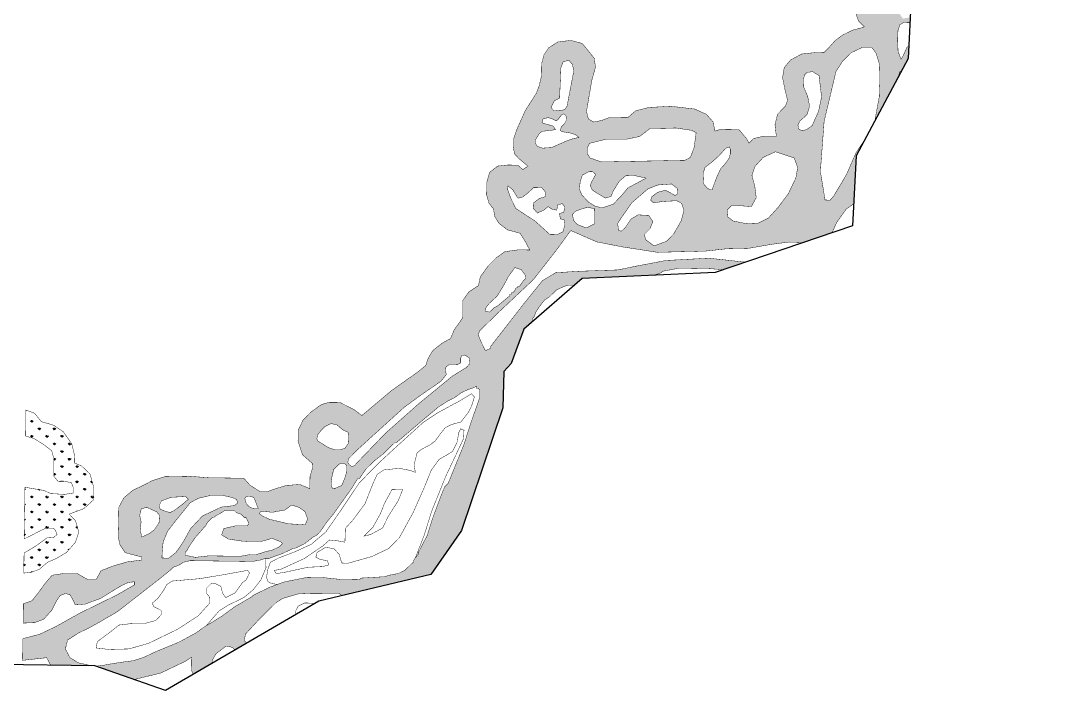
# Model space of a CAD drawing. Header units: metres. Extents: x 261354 to 266452, y 2168453 to 2172813.
# Drawn here: x 264011 to 266452, y 2168760 to 2170349 of the extents above; entities that cross this region are included whole.
import ezdxf

# ---------------------------------------------------------------- set-up
doc = ezdxf.new("R2010")
doc.units = ezdxf.units.M
doc.layers.add('MANGROOVES BUFFER ZONE', color=120, linetype='Continuous')
doc.layers.add('village', color=3, linetype='Continuous')

msp = doc.modelspace()

# ---------------------------------------------------------------- hatches: boundary and pattern name
at = {"layer": 'MANGROOVES BUFFER ZONE'}
h = msp.add_hatch(dxfattribs=at)
h.set_pattern_fill('GRASS', color=256)
h.paths.add_polyline_path([(265918.9, 2170110.3), (265947, 2170228.4), (265962.3, 2170252.7), (265983.8, 2170273.5), (266008.9, 2170285.3), (266032.5, 2170285.3), (266042.2, 2170272.1), (266050.6, 2170244.3), (266051.3, 2170209.6), (266049.9, 2170169.3), (266039.1, 2170110.7), (266095.6, 2170216.5), (266097.8, 2170227.4), (266103.2, 2170230.8), (266118.7, 2170259.8), (266120, 2170289.2), (266115.3, 2170285.6), (266106.7, 2170266.2), (266101.5, 2170257.6), (266094.5, 2170275.9), (266093.4, 2170304.4), (266094.3, 2170325.7), (266098.7, 2170339.6), (266107.8, 2170344.8), (266122.6, 2170344.3), (266123.2, 2170357.2), (266105.9, 2170354.1), (266097.1, 2170366.8), (266101.5, 2170397.5), (266118.7, 2170446.8), (266167.4, 2170531.9), (266220.9, 2170605.7), (266246.9, 2170642.2), (266260, 2170684.6), (266265.5, 2170725.1), (266273, 2170742.8), (266288.3, 2170763.5), (266315.3, 2170786.2), (266400.5, 2170966.2), (266421.4, 2171109.1), (266451.5, 2171209.8), (266425.5, 2171219.4), (266350.9, 2171200.9), (266348.4, 2171177.8), (266355.3, 2171154.8), (266364.5, 2171136.1), (266312.3, 2171142.6), (266267, 2171149.1), (266239.2, 2171149.5), (266216, 2171145.9), (266200.9, 2171139.6), (266189.5, 2171124.2), (266182, 2171098.8), (266181.4, 2171060), (266187.8, 2171025.7), (266196.7, 2171001), (266202, 2170987.5), (266197.9, 2170971.6), (266177.4, 2170952.3), (266160.4, 2170933.7), (266156.1, 2170907.6), (266159.6, 2170879.9), (266167.4, 2170854.5), (266148, 2170854.8), (266116.2, 2170855.9), (266087.7, 2170853.3), (266063.8, 2170845.8), (266041, 2170826.2), (266028.7, 2170788.6), (266022.9, 2170761.1), (266037.7, 2170756.1), (266025.5, 2170747.2), (266007, 2170757.2), (265985.8, 2170760.1), (265967.3, 2170757.1), (265946.1, 2170748.6), (265933.2, 2170733.4), (265922.3, 2170702.2), (265915.4, 2170675.2), (265914.9, 2170642.4), (265924.3, 2170608.3), (265942.7, 2170589.8), (265966.1, 2170580), (265959.3, 2170567.3), (265959, 2170542.5), (265963.6, 2170519.3), (265977.7, 2170496.5), (265999.8, 2170488.2), (266018.4, 2170488), (266018.2, 2170470.7), (266001.2, 2170421.9), (265990.9, 2170385.8), (265993, 2170369.4), (266000.8, 2170348.1), (266014.5, 2170334.7), (266009.4, 2170332.7), (265985.7, 2170326.4), (265963.4, 2170315.5), (265945.1, 2170302.1), (265932.3, 2170287.6), (265918, 2170273.3), (265898.6, 2170273.6), (265865.7, 2170270.1), (265839.6, 2170256.2), (265824.1, 2170237.6), (265820.2, 2170214), (265825.7, 2170186.7), (265832.1, 2170160.1), (265827.1, 2170146.6), (265808.3, 2170127.4), (265802.2, 2170102.5), (265805.4, 2170074.9), (265776.2, 2170075.3), (265751.1, 2170069.5), (265740.6, 2170058.6), (265733.9, 2170070.3), (265716.4, 2170091), (265692.7, 2170091.3), (265674.2, 2170091.6), (265659.7, 2170087.3), (265655.1, 2170109.1), (265639.2, 2170127.1), (265611.4, 2170139.5), (265554.7, 2170146.1), (265502.5, 2170143.2), (265471.2, 2170135.2), (265452.4, 2170118.9), (265431.3, 2170119.2), (265409.6, 2170119.5), (265390.6, 2170112.3), (265371.1, 2170108.6), (265359.2, 2170115.9), (265354.6, 2170133.5), (265360.2, 2170166.3), (265367.2, 2170207.4), (265376, 2170238.7), (265373.1, 2170259.8), (265356.5, 2170280.8), (265344.4, 2170295.2), (265317.5, 2170302.4), (265286.3, 2170298.6), (265264.7, 2170284.6), (265253.8, 2170268.2), (265248.4, 2170248.2), (265248, 2170219), (265242.4, 2170195.1), (265235.4, 2170176.7), (265209.4, 2170136), (265189.4, 2170091.5), (265181.3, 2170067.7), (265181, 2170046.9), (265184.4, 2170032.3), (265193.7, 2170022.3), (265215.8, 2170003.8), (265203.4, 2169995.8), (265191.5, 2170006.4), (265167.8, 2170006.7), (265143.8, 2170004.1), (265124.8, 2169989.4), (265118, 2169966.5), (265117.6, 2169935.4), (265123.1, 2169916.2), (265134, 2169902.1), (265136.4, 2169885.5), (265146.5, 2169868.5), (265167, 2169852.8), (265197.1, 2169844.6), (265209.8, 2169824), (265219.9, 2169805), (265211.4, 2169805.1), (265191.4, 2169805.2), (265160.8, 2169801), (265140.2, 2169786.4), (265121.8, 2169768.1), (265102.6, 2169741.5), (265098.1, 2169720.6), (265075.1, 2169705.4), (265061.3, 2169685.5), (265061, 2169664.1), (265060.7, 2169644.6), (265054.7, 2169635.3), (265040.5, 2169615.7), (265032, 2169594.9), (265011.8, 2169583.8), (264989.2, 2169566), (264977.9, 2169546.3), (264973.1, 2169531.2), (264953.8, 2169515.2), (264891.9, 2169471.6), (264821.2, 2169412.1), (264802.6, 2169426.3), (264769.1, 2169443.3), (264743.8, 2169443.6), (264724.9, 2169438.1), (264700, 2169420.2), (264681.5, 2169401), (264670.1, 2169377.5), (264669.7, 2169350.8), (264680.3, 2169319.2), (264704.4, 2169297.8), (264704.2, 2169288.1), (264698.1, 2169267.5), (264697.7, 2169238.6), (264673.8, 2169248.6), (264641.7, 2169246.2), (264617.9, 2169239), (264597.4, 2169231.8), (264578.6, 2169232.1), (264555.7, 2169247), (264541, 2169263.4), (264517.7, 2169263.7), (264489.8, 2169264.1), (264457.7, 2169264.5), (264412.3, 2169268.1), (264353.1, 2169267), (264323.5, 2169257.6), (264300, 2169245.5), (264277.7, 2169234.9), (264256.2, 2169217.1), (264244, 2169194), (264243.5, 2169158.4), (264242.4, 2169125.2), (264247, 2169105.1), (264259.1, 2169086.8), (264298.3, 2169076.5), (264298.2, 2169069.2), (264265, 2169065), (264228.7, 2169054.6), (264201.6, 2169043.6), (264190.5, 2169022.9), (264169.7, 2169023.2), (264146.1, 2169037), (264113.5, 2169037.4), (264085.5, 2169033.1), (264068.7, 2169013.2), (264052.3, 2168990.7), (264038.1, 2168972.8), (264017.5, 2168965.3), (264016.9, 2168919.6), (264044.2, 2168920.7), (264065.5, 2168928.6), (264084.6, 2168949.6), (264096.9, 2168973.7), (264104.8, 2168984.9), (264117.5, 2168990), (264128.7, 2168986.4), (264136.6, 2168971.9), (264140.6, 2168962.9), (264164.1, 2168964.7), (264199.8, 2168977.7), (264237.7, 2169000.8), (264252.9, 2169009.8), (264266.6, 2169015.9), (264281, 2169017.8), (264281, 2169010.2), (264241, 2168987.1), (264150.7, 2168942.7), (264094.4, 2168911.3), (264055.7, 2168892.9), (264016.4, 2168882.8), (264015.7, 2168831.2), (264072.8, 2168837.5), (264082.2, 2168819.8), (264179.1, 2168818.4), (264148, 2168825.4), (264128.5, 2168837.2), (264117.2, 2168858.4), (264122.6, 2168879.5), (264148.2, 2168895.9), (264172.3, 2168907.6), (264200.4, 2168923.1), (264240.6, 2168946.5), (264280.9, 2168977.9), (264321.1, 2169009.2), (264341.3, 2169024.9), (264365.5, 2169044.5), (264373.6, 2169052.4), (264385.6, 2169056.2), (264397.6, 2169064), (264413.6, 2169067.8), (264425.6, 2169067.6), (264437.5, 2169067.5), (264485.4, 2169066.8), (264521.3, 2169066.4), (264541.2, 2169066.1), (264561.1, 2169065.8), (264581.1, 2169069.5), (264593.1, 2169073.4), (264597.1, 2169073.3), (264601.1, 2169073.3), (264633.1, 2169084.8), (264657.2, 2169096.4), (264661.2, 2169096.4), (264685.3, 2169108), (264705.4, 2169123.7), (264713.4, 2169127.6), (264721.5, 2169135.4), (264737.8, 2169159.1), (264754, 2169178.9), (264790.6, 2169230.2), (264798.7, 2169242.1), (264810.9, 2169261.8), (264814.9, 2169261.8), (264831.2, 2169285.5), (264835.2, 2169289.4), (264847.3, 2169301.2), (264851.4, 2169305.1), (264871.5, 2169320.8), (264899.8, 2169348.4), (264903.8, 2169348.3), (264968.3, 2169403.3), (264996.6, 2169426.8), (265000.6, 2169430.7), (265024.7, 2169446.4), (265040.8, 2169454.1), (265056.9, 2169465.9), (265072.9, 2169473.6), (265084.9, 2169477.5), (265093, 2169481.3), (265092.9, 2169477.4), (265096.9, 2169477.3), (265100.8, 2169473.3), (265100.7, 2169465.3), (265100.6, 2169453.3), (265088.1, 2169417.6), (265079.8, 2169393.8), (265063.2, 2169342.2), (265026.1, 2169251), (265018, 2169243.1), (265009.8, 2169223.3), (264989.1, 2169167.7), (264976.6, 2169128), (264964.3, 2169104.3), (264956.1, 2169088.4), (264956.1, 2169084.4), (264948.4, 2169074.5), (264943.9, 2169068.6), (264943.8, 2169064.7), (264931.7, 2169052.9), (264923.6, 2169045), (264907.6, 2169037.2), (264887.6, 2169033.5), (264875.6, 2169029.7), (264819.7, 2169026.4), (264815.7, 2169022.5), (264807.7, 2169022.6), (264775.8, 2169023.1), (264771.8, 2169023.1), (264728.1, 2169027.7), (264720.1, 2169027.8), (264692.2, 2169028.2), (264672.2, 2169024.4), (264636.2, 2169017), (264620.7, 2169011.4), (264604.2, 2169005.4), (264588.1, 2168997.7), (264564, 2168986), (264560, 2168982.1), (264519.8, 2168958.7), (264487.6, 2168935.2), (264451.7, 2168913.1), (264443.4, 2168907.9), (264427.3, 2168896.2), (264391.1, 2168876.7), (264383.1, 2168872.8), (264355, 2168861.2), (264327, 2168849.7), (264302.9, 2168838), (264278.9, 2168830.4), (264250.9, 2168826.7), (264226.9, 2168823.1), (264207, 2168819.4), (264190.1, 2168817.3), (264280.8, 2168785.7), (264343.8, 2168801.1), (264401.2, 2168828.5), (264417.3, 2168838.5), (264416.9, 2168806.9), (264420.9, 2168798.1), (264465.2, 2168824), (264466.1, 2168830.6), (264474.3, 2168846.3), (264498.7, 2168865), (264508.4, 2168863.5), (264515.9, 2168860.2), (264519.7, 2168855.7), (264548.7, 2168872.6), (264542.2, 2168877.5), (264544.8, 2168893.6), (264580.1, 2168931.4), (264617.9, 2168968.5), (264633.7, 2168978.2), (264669.3, 2168988.7), (264699.6, 2168990.2), (264766.9, 2168990), (264773.7, 2168984.9), (264984.7, 2169034.8), (265057.6, 2169139.6), (265156.3, 2169430.1), (265158, 2169516.5), (265176, 2169535.8), (265205.6, 2169617), (265226.6, 2169635.3), (265226.7, 2169643), (265230.8, 2169647), (265234.9, 2169658.9), (265243, 2169670.7), (265255.2, 2169686.5), (265267.3, 2169694.3), (265271.3, 2169698.3), (265283.4, 2169710.1), (265291.5, 2169713.9), (265299.5, 2169717.8), (265311.5, 2169721.6), (265325.5, 2169721.4), (265344.2, 2169737.7), (265513.9, 2169745.1), (265531.2, 2169750.6), (265535.2, 2169754.5), (265575.2, 2169762), (265642.9, 2169761), (265680.2, 2169758.2), (265732.7, 2169776), (265645.1, 2169785.6), (265542.6, 2169780), (265471.9, 2169766.5), (265428.9, 2169757.7), (265337.5, 2169754.5), (265281.7, 2169751.1), (265250.1, 2169732.3), (265205, 2169676.4), (265127.6, 2169576.9), (265126, 2169571.2), (265114.6, 2169566.2), (265103.3, 2169589.3), (265097.8, 2169603.2), (265101.1, 2169613.3), (265142.8, 2169654.1), (265228.8, 2169735), (265282.8, 2169804.1), (265317.3, 2169851.2), (265378.8, 2169824.3), (265439, 2169812.5), (265523, 2169799.5), (265637.5, 2169802.4), (265687.2, 2169807.9), (265740.3, 2169809.1), (265793.3, 2169818.4), (265836.3, 2169823.9), (265861.5, 2169823), (265862.4, 2169820.1), (265937.6, 2169845.6), (265948.7, 2169870.3), (265970.9, 2169901.6), (265989.2, 2169914.8), (265995.3, 2170028.7), (266018.9, 2170072.7), (265994.2, 2170034.9), (265972, 2169984.2), (265956, 2169957.1), (265941.4, 2169932.8), (265933.1, 2169923.1), (265921.1, 2169923.8), (265910, 2169991.5)])
h.paths.add_polyline_path([(265856, 2170000.9), (265851.9, 2169976.5), (265834.3, 2169939.3), (265810.6, 2169907.4), (265786.8, 2169881), (265762.4, 2169868.8), (265734.6, 2169867.5), (265703.5, 2169873.6), (265690.6, 2169883), (265688.6, 2169900), (265698.1, 2169909.5), (265718.4, 2169910.1), (265746.2, 2169908.1), (265757.7, 2169929.1), (265754.3, 2169956.2), (265747.5, 2169981.9), (265754.3, 2170002.9), (265774, 2170024.6), (265803.1, 2170038.1), (265847.8, 2170023.2)], flags=16)
h.paths.add_polyline_path([(265865.1, 2170088.7), (265859.1, 2170091.7), (265856.6, 2170101.5), (265861.3, 2170111.3), (265866.7, 2170115.6), (265878.4, 2170126.5), (265884.4, 2170146.1), (265879.8, 2170169.8), (265870.5, 2170191.3), (265869.7, 2170209.6), (265872.4, 2170220.7), (265879, 2170226.7), (265892.1, 2170228.1), (265906.8, 2170218.8), (265912.8, 2170168.2), (265905.7, 2170134.2), (265890.4, 2170100.1), (265876.5, 2170090.1)], flags=16)
h.paths.add_polyline_path([(265696.2, 2170033.6), (265692.8, 2170022.1), (265683.4, 2170009), (265673.3, 2169997.9), (265663.9, 2169978), (265652.9, 2169947.9), (265649.1, 2169947.9), (265641.9, 2169951.3), (265632.5, 2169962.3), (265631.7, 2169985.6), (265635.5, 2170000.5), (265652, 2170013.2), (265668.6, 2170028), (265685.1, 2170046.3), (265694, 2170049.7), (265696.2, 2170044.2)], flags=16)
h.paths.add_polyline_path([(265610.2, 2170047.9), (265601.2, 2170024.7), (265588.4, 2170017.9), (265390.6, 2170013.9), (265362.9, 2170023.4), (265356.9, 2170033.3), (265356.9, 2170048.3), (265362, 2170058.2), (265401.4, 2170068), (265450.3, 2170068), (265480.8, 2170074.4), (265505.6, 2170093.3), (265539.5, 2170093.7), (265566.9, 2170094.6), (265603.8, 2170089), (265615, 2170083.4)], flags=16)
h.paths.add_polyline_path([(265586.2, 2169899.4), (265579.4, 2169874), (265561.6, 2169843), (265544.7, 2169825.6), (265514.9, 2169814.6), (265495, 2169829.5), (265492.1, 2169842.2), (265505.6, 2169855.7), (265512.4, 2169872.7), (265502.2, 2169887.1), (265476.8, 2169888.4), (265459.8, 2169877.8), (265447.1, 2169858.7), (265437.3, 2169849.4), (265430.5, 2169851.9), (265428.8, 2169868), (265434.8, 2169877.8), (265462.4, 2169917.2), (265500.5, 2169949.9), (265523.9, 2169959.2), (265556.5, 2169961.7), (265570.1, 2169951.1), (265571, 2169938.4), (265565, 2169934.2), (265557.4, 2169938.8), (265541.7, 2169946.9), (265523.4, 2169941.8), (265509.9, 2169931.6), (265506.9, 2169923.2), (265513.7, 2169916.8), (265536.6, 2169920.2), (265568.4, 2169921.9), (265580.3, 2169915.9)], flags=16)
h.paths.add_polyline_path([(265496, 2169975.6), (265476.2, 2169964.8), (265452.9, 2169952.3), (265438.2, 2169934.6), (265418.4, 2169913.9), (265391.7, 2169904.9), (265375.1, 2169908.9), (265359.2, 2169918.9), (265344, 2169935.1), (265337.8, 2169949.4), (265339.7, 2169967.5), (265344.8, 2169982.6), (265359.7, 2169990.7), (265369.1, 2169991), (265376.4, 2169984.2), (265367.3, 2169967.5), (265363.5, 2169958), (265368.1, 2169947.8), (265385.6, 2169936.2), (265399.9, 2169928.1), (265413.2, 2169932.4), (265418, 2169945), (265432.6, 2169968.2), (265447.7, 2169981.2), (265467.1, 2169982)], flags=16)
h.paths.add_polyline_path([(266053.9, 2170374.4), (266044.8, 2170379.9), (266041.3, 2170389), (266043, 2170400.3), (266057.3, 2170448.4), (266063.6, 2170463.8), (266067, 2170485.4), (266082.9, 2170513), (266102, 2170541.5), (266122.2, 2170567.5), (266133.3, 2170592.8), (266147, 2170607.9), (266154.9, 2170630.6), (266161.8, 2170656.5), (266172.3, 2170681.5), (266188.8, 2170716.7), (266201.9, 2170776.1), (266212.4, 2170801.4), (266224.7, 2170810.8), (266235.2, 2170814.5), (266234.6, 2170833.2), (266224.4, 2170866.2), (266215, 2170882.1), (266208.7, 2170900), (266210.7, 2170914.2), (266217, 2170925.6), (266236.7, 2170940.5), (266251.5, 2170964.7), (266258.6, 2171000.5), (266263.7, 2171010.2), (266276.2, 2171011.6), (266290.4, 2171007.6), (266308.4, 2170997.7), (266296.1, 2170980.6), (266250, 2170928.1), (266236.6, 2170895.4), (266242.3, 2170890.3), (266252.8, 2170895.4), (266261.7, 2170907.4), (266280.2, 2170944), (266300.1, 2170965.7), (266309.5, 2170968.2), (266311.8, 2170959.7), (266309.5, 2170945.5), (266291.3, 2170916.2), (266268.2, 2170886), (266260, 2170866.8), (266258.8, 2170835.8), (266257.4, 2170802.6), (266255.1, 2170784.1), (266239.7, 2170753.7), (266219.8, 2170706.9), (266201, 2170643.1), (266179.7, 2170601.8), (266158.6, 2170575.1), (266129, 2170529.2), (266088, 2170472), (266074.1, 2170416.8), (266062.4, 2170377.3)], flags=16)
h.paths.add_polyline_path([(265373.2, 2169903.4), (265373.6, 2169889.7), (265373.6, 2169867.1), (265354.4, 2169857.3), (265332.6, 2169865.4), (265323.7, 2169875.7), (265321.5, 2169889.7), (265327.9, 2169896.6), (265346.7, 2169903.8), (265357.4, 2169905.9)], flags=16)
h.paths.add_polyline_path([(266042.8, 2170513.6), (266041.9, 2170521.1), (266047.1, 2170542.1), (266052.8, 2170560.8), (266066.4, 2170573.4), (266084.2, 2170585.2), (266102.6, 2170584.1), (266101.6, 2170567.9), (266085.9, 2170555.3), (266065.5, 2170539.8)], flags=16)
h.paths.add_polyline_path([(266012.5, 2170535.8), (266005.6, 2170539.2), (266005.6, 2170548.7), (266011.7, 2170559.4), (266022.6, 2170574), (266028.7, 2170588.4), (266030.7, 2170603), (266029.2, 2170622.9), (266029.5, 2170640.4), (266034.7, 2170650.2), (266039.9, 2170653.9), (266045, 2170653.9), (266048.5, 2170651.9), (266049.1, 2170647.3), (266048.5, 2170637.2), (266050.2, 2170626.6), (266055.1, 2170615.1), (266057.4, 2170594.4), (266054.8, 2170578.9), (266047.3, 2170563.4), (266035.8, 2170545), (266026.1, 2170536.1)], flags=16)
h.paths.add_polyline_path([(265336.9, 2170072), (265322.9, 2170069.3), (265307, 2170063.6), (265289.8, 2170056.1), (265271.3, 2170048), (265250.1, 2170046.7), (265238.5, 2170050.7), (265233.7, 2170057.2), (265233.7, 2170066.6), (265242.5, 2170081.4), (265249.8, 2170086.7), (265269.9, 2170088.9), (265281.2, 2170090.8), (265275.9, 2170098.8), (265258.7, 2170103.9), (265249, 2170107.1), (265251.7, 2170116.8), (265264.6, 2170119), (265274, 2170115.7), (265282, 2170111.7), (265286.6, 2170113.9), (265295.2, 2170125.4), (265300.3, 2170128.1), (265305.4, 2170124.6), (265307.8, 2170115.5), (265302.7, 2170105.3), (265294.9, 2170097.5), (265292.5, 2170088.3), (265296.8, 2170085.7), (265315.1, 2170083), (265328.3, 2170078.7)], flags=16)
h.paths.add_polyline_path([(265308.4, 2170146.2), (265302.4, 2170137.6), (265277.9, 2170135), (265270.2, 2170143.2), (265278.6, 2170159.3), (265290.8, 2170165.5), (265293.8, 2170237.2), (265299.4, 2170252.2), (265313.2, 2170254.7), (265320.5, 2170246.2), (265324.7, 2170231.1)], flags=16)
h.paths.add_polyline_path([(265303.5, 2169907.2), (265300.5, 2169894.4), (265290.7, 2169891.8), (265292.4, 2169879), (265301.8, 2169876.5), (265303.5, 2169865.3), (265298.5, 2169848), (265285.5, 2169841.9), (265267.2, 2169842.3), (265231.8, 2169874.3), (265187, 2169903.3), (265174.6, 2169928.5), (265167.4, 2169949), (265168.2, 2169957.1), (265179.3, 2169948.1), (265189.6, 2169931.1), (265193.4, 2169928.1), (265202.8, 2169930.6), (265215.6, 2169940.4), (265228.8, 2169952.8), (265248.5, 2169953.2), (265256.6, 2169943), (265256.6, 2169931.5), (265242.5, 2169927.2), (265228.8, 2169916.6), (265228, 2169904.2), (265237.8, 2169892.7), (265253.2, 2169899.5), (265263.4, 2169908), (265273.2, 2169901.6), (265283.9, 2169899.5), (265286.9, 2169912.7), (265297.1, 2169914.9)], flags=16)
h.paths.add_polyline_path([(266068.1, 2170593.9), (266066.1, 2170599.7), (266066.4, 2170610.6), (266064.6, 2170624.7), (266061.5, 2170639.3), (266056, 2170658.6), (266054, 2170666.6), (266059.7, 2170669.2), (266069.2, 2170666.6), (266081, 2170659.4), (266093.7, 2170651.4), (266109.5, 2170646.2), (266129.6, 2170646.2), (266136.8, 2170644.2), (266140, 2170635.6), (266136.5, 2170622.9), (266129, 2170612.6), (266115.5, 2170604.3), (266100.9, 2170597.1), (266083, 2170592.8)], flags=16)
h.paths.add_polyline_path([(265965.1, 2170627.5), (265967.4, 2170639), (265971.7, 2170645.6), (265983.2, 2170649.6), (265993.9, 2170652.8), (266006.2, 2170653.3), (266017.7, 2170650.5), (266018.6, 2170643.8), (266013.7, 2170633.5), (265998.7, 2170626.9), (265984.1, 2170624.3)], flags=16)
h.paths.add_polyline_path([(265979.7, 2170659.1), (265972.4, 2170661.8), (265971, 2170668.2), (265975.1, 2170681), (265976.9, 2170699.7), (265978.3, 2170710.2), (265990.6, 2170715.2), (266001.6, 2170702.5), (266004.8, 2170683.3), (266000.7, 2170669.1), (265989.7, 2170659.6)], flags=16)
h.paths.add_polyline_path([(266098, 2170660.6), (266079.3, 2170672.5), (266073.8, 2170683), (266066.9, 2170702.6), (266072.4, 2170722.2), (266082, 2170727.2), (266105.7, 2170737.2), (266121.3, 2170749.6), (266140.5, 2170777.5), (266151.4, 2170795.7), (266168.8, 2170802.1), (266180.6, 2170798.5), (266188.4, 2170776.6), (266184.3, 2170752.8), (266169.2, 2170738.2), (266140, 2170733.2), (266124, 2170726.8), (266112.6, 2170714.9), (266109.4, 2170694.4), (266115.8, 2170683.9), (266146.8, 2170674.3), (266157.8, 2170664.7), (266150, 2170652.9)], flags=16)
h.paths.add_polyline_path([(265210, 2169744.4), (265210.9, 2169737.8), (265208, 2169735), (265204, 2169731.1), (265195.8, 2169719.2), (265191.9, 2169719.3), (265191.8, 2169715.3), (265187.8, 2169715.3), (265183.7, 2169707.4), (265179.7, 2169703.5), (265175.7, 2169703.5), (265175.6, 2169699.5), (265171.7, 2169699.6), (265171.6, 2169695.6), (265143.4, 2169672.1), (265135.4, 2169668.2), (265131.3, 2169664.2), (265124.5, 2169657.6), (265115.2, 2169659.6), (265114, 2169665.5), (265123.4, 2169677.9), (265142.6, 2169695.8), (265156.6, 2169718.4), (265169.4, 2169742.3), (265184.5, 2169763.2), (265199.3, 2169758.5)], flags=16)
h.paths.add_polyline_path([(266070.6, 2170748.3), (266068.7, 2170761.5), (266071.4, 2170788), (266089.7, 2170802.1), (266117.1, 2170810.8), (266128.6, 2170808), (266132.7, 2170792.5), (266131.3, 2170772.4), (266112.1, 2170752.4), (266091.1, 2170745.5)], flags=16)
h.paths.add_polyline_path([(265076.5, 2169548.7), (265077.9, 2169535.5), (265069.1, 2169525.9), (265037.4, 2169506.6), (264957.9, 2169441.6), (264878.3, 2169371.1), (264812.6, 2169303), (264803.7, 2169293.3), (264797.4, 2169291), (264791.2, 2169295.6), (264788, 2169300.9), (264789.4, 2169309.4), (264797.4, 2169317.3), (264810.6, 2169330.9), (264921.7, 2169431.6), (264959.9, 2169459.6), (265008.5, 2169493.1), (265021.9, 2169509.3), (265019.6, 2169519.2), (265020.6, 2169526.8), (265028.4, 2169533), (265048.9, 2169533.7), (265056, 2169537.2), (265055.8, 2169547.3), (265057.8, 2169554.2), (265065.9, 2169555.8)], flags=16)
h.paths.add_polyline_path([(266249.1, 2171038.6), (266236.1, 2171043.7), (266231.4, 2171062.3), (266231.9, 2171085), (266235.6, 2171096.2), (266247.2, 2171102.7), (266275.6, 2171099.4), (266303.9, 2171095.7), (266327.7, 2171092.5), (266344.4, 2171079.4), (266347.7, 2171062.3), (266345.8, 2171042.3), (266334.2, 2171031.6), (266307.7, 2171035.8), (266297.9, 2171039), (266287.7, 2171041.3), (266270.5, 2171040.4)], flags=16)
h.paths.add_polyline_path([(266349.2, 2171008.8), (266345.7, 2171012.6), (266345.4, 2171017.2), (266347.7, 2171028.3), (266350.7, 2171040.8), (266352.7, 2171058.8), (266357.9, 2171082.1), (266366.1, 2171089.1), (266373.9, 2171089.9), (266380.9, 2171080.9), (266386, 2171056.7), (266379.6, 2171027.1), (266369, 2171016.9), (266356.5, 2171010)], flags=16)
h.paths.add_polyline_path([(264788.7, 2169372.4), (264789.8, 2169360.5), (264788.7, 2169345.1), (264781.3, 2169335.1), (264769.4, 2169330.5), (264757.3, 2169330.7), (264742.9, 2169335.5), (264716.5, 2169351.8), (264714.4, 2169356.8), (264716.1, 2169366), (264725, 2169377.6), (264733, 2169385.4), (264747.9, 2169393.2), (264762.3, 2169389.8), (264776.1, 2169378.1)], flags=16)
h.paths.add_polyline_path([(264785.6, 2169292), (264785.4, 2169281), (264782.4, 2169267.7), (264773.4, 2169246.2), (264757.8, 2169239.4), (264750.9, 2169239.7), (264748.2, 2169250), (264750.5, 2169268.4), (264754.4, 2169284), (264766.8, 2169296.8), (264775, 2169299.1), (264782.4, 2169296.8)], flags=16)
h.paths.add_polyline_path([(264686.2, 2169184), (264692.4, 2169167), (264686.9, 2169152.8), (264646.5, 2169155.3), (264602.1, 2169165.9), (264585, 2169173.9), (264578.1, 2169179.3), (264580.3, 2169183.7), (264586.1, 2169184.8), (264609, 2169182.6), (264638.5, 2169188), (264654.5, 2169199.7), (264672.3, 2169194.2)], flags=16)
h.paths.add_polyline_path([(264564.9, 2169217.1), (264567.9, 2169210.7), (264571.7, 2169200.3), (264575.3, 2169191.6), (264566.6, 2169191.6), (264557.7, 2169193.1), (264552.6, 2169196.7), (264546.9, 2169203.1), (264543.3, 2169214.9), (264544.5, 2169217.5), (264546, 2169219.2), (264552.5, 2169221.1), (264559.3, 2169220.1)], flags=16)
h.paths.add_polyline_path([(264632.6, 2169107.8), (264625.4, 2169100.8), (264617.4, 2169097), (264609.3, 2169093.1), (264593.3, 2169089.3), (264569.3, 2169081.7), (264553.4, 2169081.9), (264533.4, 2169078.2), (264501.5, 2169078.6), (264485.5, 2169078.8), (264457.6, 2169079.2), (264425.7, 2169075.6), (264405.8, 2169079.9), (264401.8, 2169079.9), (264401.9, 2169083.9), (264401.9, 2169087.9), (264406, 2169091.8), (264410.1, 2169099.7), (264418.2, 2169111.6), (264426.3, 2169123.5), (264450.6, 2169151), (264454.7, 2169159), (264466.8, 2169170.8), (264470.8, 2169170.7), (264474.9, 2169174.6), (264482.9, 2169178.5), (264495, 2169186.3), (264506.9, 2169186.2), (264510.9, 2169186.1), (264518.9, 2169186), (264522.8, 2169182), (264534.7, 2169177.8), (264542.6, 2169169.7), (264546.6, 2169169.7), (264550.4, 2169161.7), (264553, 2169156.3), (264549.2, 2169150.4), (264521.3, 2169150.4), (264493.4, 2169144), (264488.2, 2169128.9), (264504.5, 2169119), (264535.8, 2169114.3), (264553.8, 2169113.2), (264582.3, 2169113.2), (264607.9, 2169120.7), (264628.8, 2169112.6)], flags=16)
h.paths.add_polyline_path([(264523.8, 2169212.7), (264526.4, 2169204.7), (264518.7, 2169198.5), (264487.5, 2169194.9), (264442.9, 2169173.9), (264414.6, 2169143.8), (264395.8, 2169110.1), (264379.8, 2169087.2), (264362.4, 2169073.5), (264346.5, 2169074.2), (264347.2, 2169088.3), (264349.4, 2169111.9), (264359.9, 2169137.6), (264378.7, 2169161.9), (264413.9, 2169205.4), (264433.5, 2169215.9), (264460.3, 2169222.1), (264493.3, 2169222.1), (264514, 2169217.4)], flags=16)
h.paths.add_polyline_path([(264409.2, 2169213.4), (264394, 2169200.4), (264375.1, 2169186.3), (264366.6, 2169182.3), (264357.7, 2169183.7), (264342.5, 2169189.9), (264339.6, 2169197.5), (264345.7, 2169209.8), (264368.2, 2169218.1), (264402.7, 2169220)], flags=16)
h.paths.add_polyline_path([(264340.9, 2169174.9), (264339.5, 2169157.5), (264329, 2169141.6), (264317, 2169132.2), (264298.9, 2169123.8), (264294.9, 2169140.1), (264297.1, 2169159.7), (264293.8, 2169175.3), (264297.4, 2169190.5), (264310.1, 2169194.5), (264334.4, 2169183.3)], flags=16)
h = msp.add_hatch(dxfattribs=at)
h.set_pattern_fill('GRASS', color=256)
h.paths.add_polyline_path([(264184.6, 2169212.5), (264185, 2169240.4), (264175.6, 2169273.7), (264155.7, 2169292.5), (264139.2, 2169299.5), (264139.5, 2169316), (264132.6, 2169344.5), (264112.8, 2169373.2), (264089.8, 2169389.1), (264060.3, 2169397.6), (264044.1, 2169417.6), (264023.7, 2169425.3), (264022.9, 2169363.3), (264043.2, 2169357.5), (264067.4, 2169342), (264084.7, 2169328.7), (264089.9, 2169310.3), (264089.9, 2169287.3), (264089.9, 2169267.7), (264099.7, 2169256.2), (264115.8, 2169255.6), (264131.4, 2169253.3), (264136, 2169241.2), (264135.4, 2169228), (264115.2, 2169225.1), (264082.4, 2169226.9), (264066.9, 2169234.3), (264021.3, 2169241.9), (264019.6, 2169119.5), (264040.2, 2169129.6), (264060, 2169140.1), (264071.2, 2169144.7), (264088.1, 2169145.1), (264093.2, 2169140.8), (264097.5, 2169130), (264089.9, 2169123.1), (264073.4, 2169121.7), (264046.3, 2169101.9), (264019.2, 2169085.7), (264018.5, 2169038.3), (264036.4, 2169040.2), (264055.1, 2169047.1), (264075, 2169063.9), (264094.8, 2169072.5), (264119.8, 2169087.1), (264140.8, 2169111.1), (264149.4, 2169135.8), (264141, 2169162.8), (264126.2, 2169178.2), (264161.1, 2169191.1)])

# ---------------------------------------------------------------- linework, layer by layer
at = {"layer": 'MANGROOVES BUFFER ZONE', "const_width": 1}
for points in [[(265993, 2170369.4), (266000.8, 2170348.1), (266014.5, 2170334.7), (266009.4, 2170332.7), (265985.7, 2170326.4), (265963.4, 2170315.5), (265945.1, 2170302.1), (265932.3, 2170287.6), (265918, 2170273.3), (265898.6, 2170273.6), (265865.7, 2170270.1), (265839.6, 2170256.2), (265824.1, 2170237.6), (265820.2, 2170214), (265825.7, 2170186.7), (265832.1, 2170160.1), (265827.1, 2170146.6), (265808.3, 2170127.4), (265802.2, 2170102.5), (265805.4, 2170074.9), (265776.2, 2170075.3), (265751.1, 2170069.5), (265740.6, 2170058.6), (265733.9, 2170070.3), (265716.4, 2170091), (265692.7, 2170091.3), (265674.2, 2170091.6), (265659.7, 2170087.3), (265655.1, 2170109.1), (265639.2, 2170127.1), (265611.4, 2170139.5), (265554.7, 2170146.1), (265502.5, 2170143.2), (265471.2, 2170135.2), (265452.4, 2170118.9), (265431.3, 2170119.2), (265409.6, 2170119.5), (265390.6, 2170112.3), (265371.1, 2170108.6), (265359.2, 2170115.9), (265354.6, 2170133.5), (265360.2, 2170166.3), (265367.2, 2170207.4), (265376, 2170238.7), (265373.1, 2170259.8), (265356.5, 2170280.8), (265344.4, 2170295.2), (265317.5, 2170302.4), (265286.3, 2170298.6), (265264.7, 2170284.6), (265253.8, 2170268.2), (265248.4, 2170248.2), (265248, 2170219), (265242.4, 2170195.1), (265235.4, 2170176.7), (265209.4, 2170136), (265189.4, 2170091.5), (265181.3, 2170067.7), (265181, 2170046.9), (265184.4, 2170032.3), (265193.7, 2170022.3), (265215.8, 2170003.8), (265203.4, 2169995.8), (265191.5, 2170006.4), (265167.8, 2170006.7), (265143.8, 2170004.1), (265124.8, 2169989.4), (265118, 2169966.5), (265117.6, 2169935.4), (265123.1, 2169916.2), (265134, 2169902.1), (265136.4, 2169885.5), (265146.5, 2169868.5), (265167, 2169852.8), (265197.1, 2169844.6), (265209.8, 2169824), (265219.9, 2169805), (265211.4, 2169805.1), (265191.4, 2169805.2), (265160.8, 2169801), (265140.2, 2169786.4), (265121.8, 2169768.1), (265102.6, 2169741.5), (265098.1, 2169720.6), (265075.1, 2169705.4), (265061.3, 2169685.5), (265061, 2169664.1), (265060.7, 2169644.6), (265054.7, 2169635.3), (265040.5, 2169615.7), (265032, 2169594.9), (265011.8, 2169583.8), (264989.2, 2169566), (264977.9, 2169546.3), (264973.1, 2169531.2), (264953.8, 2169515.2), (264891.9, 2169471.6), (264821.2, 2169412.1), (264802.6, 2169426.3), (264769.1, 2169443.3), (264743.8, 2169443.6), (264724.9, 2169438.1), (264700, 2169420.2), (264681.5, 2169401), (264670.1, 2169377.5), (264669.7, 2169350.8), (264680.3, 2169319.2), (264704.4, 2169297.8), (264704.2, 2169288.1), (264698.1, 2169267.5), (264697.7, 2169238.6), (264673.8, 2169248.6), (264641.7, 2169246.2), (264617.9, 2169239), (264597.4, 2169231.8), (264578.6, 2169232.1), (264555.7, 2169247), (264541, 2169263.4), (264517.7, 2169263.7), (264489.8, 2169264.1), (264457.7, 2169264.5), (264412.3, 2169268.1), (264353.1, 2169267), (264323.5, 2169257.6), (264300, 2169245.5), (264277.7, 2169234.9), (264256.2, 2169217.1), (264244, 2169194), (264243.5, 2169158.4), (264242.4, 2169125.2), (264247, 2169105.1), (264259.1, 2169086.8), (264298.3, 2169076.5), (264298.2, 2169069.2), (264265, 2169065), (264228.7, 2169054.6), (264201.6, 2169043.6), (264190.5, 2169022.9), (264169.7, 2169023.2), (264146.1, 2169037), (264113.5, 2169037.4), (264085.5, 2169033.1), (264068.7, 2169013.2), (264052.3, 2168990.7), (264038.1, 2168972.8), (264017.5, 2168965.3), (264016.9, 2168919.6)], [(266122.6, 2170344.3), (266107.8, 2170344.8), (266098.7, 2170339.6), (266094.3, 2170325.7), (266093.4, 2170304.4), (266094.5, 2170275.9), (266101.5, 2170257.6), (266106.7, 2170266.2), (266115.3, 2170285.6), (266120, 2170289.2)], [(266018.9, 2170072.7), (265994.2, 2170034.9), (265972, 2169984.2), (265956, 2169957.1), (265941.4, 2169932.8), (265933.1, 2169923.1), (265921.1, 2169923.8), (265910, 2169991.5), (265918.9, 2170110.3), (265947, 2170228.4), (265962.3, 2170252.7), (265983.8, 2170273.5), (266008.9, 2170285.3), (266032.5, 2170285.3), (266042.2, 2170272.1), (266050.6, 2170244.3), (266051.3, 2170209.6), (266049.9, 2170169.3), (266039.1, 2170110.7)], [(266103.2, 2170230.8), (266097.8, 2170227.4), (266095.6, 2170216.5)], [(265989.2, 2169914.8), (265970.9, 2169901.6), (265948.7, 2169870.3), (265937.6, 2169845.6)], [(265862.4, 2169820.1), (265861.5, 2169823), (265836.3, 2169823.9), (265793.3, 2169818.4), (265740.3, 2169809.1), (265687.2, 2169807.9), (265637.5, 2169802.4), (265523, 2169799.5), (265439, 2169812.5), (265378.8, 2169824.3), (265317.3, 2169851.2), (265282.8, 2169804.1), (265228.8, 2169735), (265142.8, 2169654.1), (265101.1, 2169613.3), (265097.8, 2169603.2), (265103.3, 2169589.3), (265114.6, 2169566.2), (265126, 2169571.2), (265127.6, 2169576.9), (265205, 2169676.4), (265250.1, 2169732.3), (265281.7, 2169751.1), (265337.5, 2169754.5), (265428.9, 2169757.7), (265471.9, 2169766.5), (265542.6, 2169780), (265645.1, 2169785.6), (265732.7, 2169776)], [(265680.2, 2169758.2), (265642.9, 2169761), (265575.2, 2169762), (265535.2, 2169754.5), (265531.2, 2169750.6), (265513.9, 2169745.1)], [(265327.4, 2169721.4), (265311.5, 2169721.6), (265299.5, 2169717.8), (265291.5, 2169713.9), (265283.4, 2169710.1), (265271.3, 2169698.3), (265267.3, 2169694.3), (265255.2, 2169686.5), (265243, 2169670.7), (265234.9, 2169658.9), (265230.8, 2169647), (265226.7, 2169643), (265226.6, 2169635.3)], [(264019.2, 2169085.7), (264018.5, 2169038.3), (264036.4, 2169040.2), (264055.1, 2169047.1), (264075, 2169063.9), (264094.8, 2169072.5), (264119.8, 2169087.1), (264140.8, 2169111.1), (264149.4, 2169135.8), (264141, 2169162.8), (264126.2, 2169178.2), (264161.1, 2169191.1), (264184.6, 2169212.5), (264185, 2169240.4), (264175.6, 2169273.7), (264155.7, 2169292.5), (264139.2, 2169299.5), (264139.5, 2169316), (264132.6, 2169344.5), (264112.8, 2169373.2), (264089.8, 2169389.1), (264060.3, 2169397.6), (264044.1, 2169417.6), (264023.7, 2169425.3), (264022.9, 2169363.3)], [(264022.9, 2169363.3), (264043.2, 2169357.5), (264067.4, 2169342), (264084.7, 2169328.7), (264089.9, 2169310.3), (264089.9, 2169287.3), (264089.9, 2169267.7), (264099.7, 2169256.2), (264115.8, 2169255.6), (264131.4, 2169253.3), (264136, 2169241.2), (264135.4, 2169228), (264115.2, 2169225.1), (264082.4, 2169226.9), (264066.9, 2169234.3), (264021.3, 2169241.9)], [(264021.3, 2169241.9), (264019.6, 2169119.5)], [(264826.8, 2169126.1), (264847.1, 2169146.4), (264865.6, 2169179.8), (264875.2, 2169204.2), (264893.1, 2169237.1), (264918.2, 2169236.5), (264908, 2169210.8), (264884.1, 2169173.2), (264870.4, 2169145.2), (264841.7, 2169129.7), (264826.8, 2169126.1)], [(264019.6, 2169119.5), (264040.2, 2169129.6), (264060, 2169140.1), (264071.2, 2169144.7), (264088.1, 2169145.1), (264093.2, 2169140.8), (264097.5, 2169130), (264089.9, 2169123.1), (264073.4, 2169121.7), (264046.3, 2169101.9), (264019.2, 2169085.7)], [(264628.2, 2169047.1), (264684.3, 2169072.6), (264728, 2169102.3), (264744.4, 2169116.8), (264765.9, 2169114.5), (264781, 2169111.5)], [(264190.1, 2168817.3), (264207, 2168819.4), (264226.9, 2168823.1), (264250.9, 2168826.7), (264278.9, 2168830.4), (264302.9, 2168838), (264327, 2168849.7), (264355, 2168861.2), (264383.1, 2168872.8), (264391.1, 2168876.7), (264427.3, 2168896.2), (264443.4, 2168907.9), (264451.7, 2168913.1), (264482.5, 2168948.9), (264505.5, 2168963), (264541, 2168980.2), (264563.5, 2168999.1), (264581.8, 2169022.7), (264593.6, 2169051), (264593.1, 2169073.4), (264581.1, 2169069.5), (264561.1, 2169065.8), (264541.2, 2169066.1), (264521.3, 2169066.4), (264485.4, 2169066.8), (264437.5, 2169067.5), (264425.6, 2169067.6), (264413.6, 2169067.8), (264397.6, 2169064), (264385.6, 2169056.2), (264373.6, 2169052.4), (264365.5, 2169044.5), (264341.3, 2169024.9), (264321.1, 2169009.2), (264280.9, 2168977.9), (264240.6, 2168946.5), (264200.4, 2168923.1), (264172.3, 2168907.6), (264148.2, 2168895.9), (264124.1, 2168880.3), (264122.6, 2168879.5), (264117.2, 2168858.4), (264128.5, 2168837.2), (264148, 2168825.4), (264179.1, 2168818.4)], [(264016.9, 2168919.6), (264044.2, 2168920.7), (264065.5, 2168928.6), (264084.6, 2168949.6), (264096.9, 2168973.7), (264104.8, 2168984.9), (264117.5, 2168990), (264128.7, 2168986.4), (264136.6, 2168971.9), (264140.6, 2168962.9), (264164.1, 2168964.7), (264199.8, 2168977.7), (264237.7, 2169000.8), (264252.9, 2169009.8), (264266.6, 2169015.9), (264281, 2169017.8), (264281, 2169010.2), (264241, 2168987.1), (264150.7, 2168942.7), (264094.4, 2168911.3), (264055.7, 2168892.9), (264016.4, 2168882.8)], [(264548.7, 2168872.6), (264542.2, 2168877.5), (264544.8, 2168893.6), (264580.1, 2168931.4), (264617.9, 2168968.5), (264633.7, 2168978.2), (264669.3, 2168988.7), (264699.6, 2168990.2), (264766.9, 2168990), (264773.7, 2168984.9)], [(264707.4, 2168965.1), (264701.5, 2168967), (264685, 2168967.4), (264670, 2168959.9), (264663.3, 2168946.8), (264665, 2168940.4)], [(264016.4, 2168882.8), (264015.7, 2168831.2), (264072.8, 2168837.5), (264082.2, 2168819.8)], [(264148.2, 2168895.9), (264122.6, 2168879.5), (264117.2, 2168858.4), (264128.5, 2168837.2), (264148, 2168825.4), (264179.1, 2168818.4)], [(264519.7, 2168855.7), (264515.9, 2168860.2), (264508.4, 2168863.5), (264498.7, 2168865), (264474.3, 2168846.3), (264466.1, 2168830.6), (264465.2, 2168824)], [(264280.8, 2168785.7), (264343.8, 2168801.1), (264401.2, 2168828.5), (264417.3, 2168838.5), (264416.9, 2168806.9), (264420.9, 2168798.1)]]:
    msp.add_lwpolyline(points, dxfattribs=at)
for points in [[(265290.8, 2170165.5), (265293.8, 2170237.2), (265299.4, 2170252.2), (265313.2, 2170254.7), (265320.5, 2170246.2), (265324.7, 2170231.1), (265308.4, 2170146.2), (265302.4, 2170137.6), (265277.9, 2170135), (265270.2, 2170143.2), (265278.6, 2170159.3)], [(265878.4, 2170126.5), (265884.4, 2170146.1), (265879.8, 2170169.8), (265870.5, 2170191.3), (265869.7, 2170209.6), (265872.4, 2170220.7), (265879, 2170226.7), (265892.1, 2170228.1), (265906.8, 2170218.8), (265912.8, 2170168.2), (265905.7, 2170134.2), (265890.4, 2170100.1), (265876.5, 2170090.1), (265865.1, 2170088.7), (265859.1, 2170091.7), (265856.6, 2170101.5), (265861.3, 2170111.3), (265866.7, 2170115.6)], [(265250.1, 2170046.7), (265271.3, 2170048), (265289.8, 2170056.1), (265307, 2170063.6), (265322.9, 2170069.3), (265336.9, 2170072), (265328.3, 2170078.7), (265315.1, 2170083), (265296.8, 2170085.7), (265292.5, 2170088.3), (265294.9, 2170097.5), (265302.7, 2170105.3), (265307.8, 2170115.5), (265305.4, 2170124.6), (265300.3, 2170128.1), (265295.2, 2170125.4), (265286.6, 2170113.9), (265282, 2170111.7), (265274, 2170115.7), (265264.6, 2170119), (265251.7, 2170116.8), (265249, 2170107.1), (265258.7, 2170103.9), (265275.9, 2170098.8), (265281.2, 2170090.8), (265269.9, 2170088.9), (265249.8, 2170086.7), (265242.5, 2170081.4), (265233.7, 2170066.6), (265233.7, 2170057.2), (265238.5, 2170050.7)], [(265390.6, 2170013.9), (265588.4, 2170017.9), (265601.2, 2170024.7), (265610.2, 2170047.9), (265615, 2170083.4), (265603.8, 2170089), (265566.9, 2170094.6), (265539.5, 2170093.7), (265505.6, 2170093.3), (265480.8, 2170074.4), (265450.3, 2170068), (265401.4, 2170068), (265362, 2170058.2), (265356.9, 2170048.3), (265356.9, 2170033.3), (265362.9, 2170023.4)], [(265685.1, 2170046.3), (265668.6, 2170028), (265652, 2170013.2), (265635.5, 2170000.5), (265631.7, 2169985.6), (265632.5, 2169962.3), (265641.9, 2169951.3), (265649.1, 2169947.9), (265652.9, 2169947.9), (265663.9, 2169978), (265673.3, 2169997.9), (265683.4, 2170009), (265692.8, 2170022.1), (265696.2, 2170033.6), (265696.2, 2170044.2), (265694, 2170049.7)], [(265746.2, 2169908.1), (265757.7, 2169929.1), (265754.3, 2169956.2), (265747.5, 2169981.9), (265754.3, 2170002.9), (265774, 2170024.6), (265803.1, 2170038.1), (265847.8, 2170023.2), (265856, 2170000.9), (265851.9, 2169976.5), (265834.3, 2169939.3), (265810.6, 2169907.4), (265786.8, 2169881), (265762.4, 2169868.8), (265734.6, 2169867.5), (265703.5, 2169873.6), (265690.6, 2169883), (265688.6, 2169900), (265698.1, 2169909.5), (265718.4, 2169910.1)], [(265391.7, 2169904.9), (265418.4, 2169913.9), (265438.2, 2169934.6), (265452.9, 2169952.3), (265476.2, 2169964.8), (265496, 2169975.6), (265467.1, 2169982), (265447.7, 2169981.2), (265432.6, 2169968.2), (265418, 2169945), (265413.2, 2169932.4), (265399.9, 2169928.1), (265385.6, 2169936.2), (265368.1, 2169947.8), (265363.5, 2169958), (265367.3, 2169967.5), (265376.4, 2169984.2), (265369.1, 2169991), (265359.7, 2169990.7), (265344.8, 2169982.6), (265339.7, 2169967.5), (265337.8, 2169949.4), (265344, 2169935.1), (265359.2, 2169918.9), (265375.1, 2169908.9)], [(265267.2, 2169842.3), (265231.8, 2169874.3), (265187, 2169903.3), (265174.6, 2169928.5), (265167.4, 2169949), (265168.2, 2169957.1), (265179.3, 2169948.1), (265189.6, 2169931.1), (265193.4, 2169928.1), (265202.8, 2169930.6), (265215.6, 2169940.4), (265228.8, 2169952.8), (265248.5, 2169953.2), (265256.6, 2169943), (265256.6, 2169931.5), (265242.5, 2169927.2), (265228.8, 2169916.6), (265228, 2169904.2), (265237.8, 2169892.7), (265253.2, 2169899.5), (265263.4, 2169908), (265273.2, 2169901.6), (265283.9, 2169899.5), (265286.9, 2169912.7), (265297.1, 2169914.9), (265303.5, 2169907.2), (265300.5, 2169894.4), (265290.7, 2169891.8), (265292.4, 2169879), (265301.8, 2169876.5), (265303.5, 2169865.3), (265298.5, 2169848), (265285.5, 2169841.9)], [(265434.8, 2169877.8), (265462.4, 2169917.2), (265500.5, 2169949.9), (265523.9, 2169959.2), (265556.5, 2169961.7), (265570.1, 2169951.1), (265571, 2169938.4), (265565, 2169934.2), (265557.4, 2169938.8), (265541.7, 2169946.9), (265523.4, 2169941.8), (265509.9, 2169931.6), (265506.9, 2169923.2), (265513.7, 2169916.8), (265536.6, 2169920.2), (265568.4, 2169921.9), (265580.3, 2169915.9), (265586.2, 2169899.4), (265579.4, 2169874), (265561.6, 2169843), (265544.7, 2169825.6), (265514.9, 2169814.6), (265495, 2169829.5), (265492.1, 2169842.2), (265505.6, 2169855.7), (265512.4, 2169872.7), (265502.2, 2169887.1), (265476.8, 2169888.4), (265459.8, 2169877.8), (265447.1, 2169858.7), (265437.3, 2169849.4), (265430.5, 2169851.9), (265428.8, 2169868)], [(265346.7, 2169903.8), (265327.9, 2169896.6), (265321.5, 2169889.7), (265323.7, 2169875.7), (265332.6, 2169865.4), (265354.4, 2169857.3), (265373.6, 2169867.1), (265373.6, 2169889.7), (265373.2, 2169903.4), (265357.4, 2169905.9)], [(265210, 2169744.4), (265199.3, 2169758.5), (265184.5, 2169763.2), (265169.4, 2169742.3), (265156.6, 2169718.4), (265142.6, 2169695.8), (265123.4, 2169677.9), (265114, 2169665.5), (265115.2, 2169659.6), (265124.5, 2169657.6), (265131.3, 2169664.2), (265135.4, 2169668.2), (265143.4, 2169672.1), (265171.6, 2169695.6), (265171.7, 2169699.6), (265175.6, 2169699.5), (265175.7, 2169703.5), (265179.7, 2169703.5), (265183.7, 2169707.4), (265187.8, 2169715.3), (265191.8, 2169715.3), (265191.9, 2169719.3), (265195.8, 2169719.2), (265204, 2169731.1), (265208, 2169735), (265210.9, 2169737.8)], [(264810.6, 2169330.9), (264921.7, 2169431.6), (264959.9, 2169459.6), (265008.5, 2169493.1), (265021.9, 2169509.3), (265019.6, 2169519.2), (265020.6, 2169526.8), (265028.4, 2169533), (265048.9, 2169533.7), (265056, 2169537.2), (265055.8, 2169547.3), (265057.8, 2169554.2), (265065.9, 2169555.8), (265076.5, 2169548.7), (265077.9, 2169535.5), (265069.1, 2169525.9), (265037.4, 2169506.6), (264957.9, 2169441.6), (264878.3, 2169371.1), (264812.6, 2169303), (264803.7, 2169293.3), (264797.4, 2169291), (264791.2, 2169295.6), (264788, 2169300.9), (264789.4, 2169309.4), (264797.4, 2169317.3)], [(264598.2, 2169018.1), (264594.8, 2169028.5), (264598.5, 2169048.9), (264604.1, 2169064.1), (264624.5, 2169074.5), (264660.1, 2169087.8), (264701.3, 2169106.7), (264735.9, 2169136.1), (264771.1, 2169186.9), (264813.8, 2169250.7), (264838.9, 2169276.8), (264865, 2169302.9), (264897, 2169332.5), (264966.6, 2169395.5), (265002.1, 2169419.1), (265051.2, 2169445.6), (265081.7, 2169463.9), (265088.4, 2169456.2), (265081.5, 2169433.8), (265074.6, 2169420.3), (265056.3, 2169396.7), (265033.8, 2169390.8), (265019.1, 2169383.1), (265007.3, 2169368.3), (264995.4, 2169351.8), (264983.6, 2169342.9), (264962.4, 2169331.7), (264952.3, 2169323.4), (264945.2, 2169295.1), (264948.2, 2169277.4), (264935.2, 2169282.1), (264910.4, 2169286.8), (264873.7, 2169283.3), (264857.8, 2169272.7), (264847.7, 2169250.8), (264828.8, 2169203), (264799.9, 2169164), (264782.2, 2169144.5), (264781, 2169111.5), (264765.9, 2169114.5), (264744.4, 2169116.8), (264728, 2169102.3), (264684.3, 2169072.6), (264628.2, 2169047.1), (264614.1, 2169044.8), (264615.3, 2169040), (264618.2, 2169037), (264639, 2169040.4), (264693.9, 2169052.2), (264728.8, 2169053.7), (264742.5, 2169057.8), (264739.5, 2169067.8), (264722.5, 2169070.4), (264712.1, 2169076.3), (264715, 2169087.5), (264735.1, 2169099.3), (264754.7, 2169096.4), (264767.4, 2169082.6), (264773.3, 2169062.3), (264787.8, 2169061.5), (264844.9, 2169077.5), (264885.3, 2169096.7), (264910.5, 2169122.7), (264943.3, 2169182.4), (264969.6, 2169241.8), (264986.3, 2169283), (265004.9, 2169308.2), (265023, 2169318.6), (265036.8, 2169327.1), (265048.3, 2169350.9), (265050.5, 2169369.4), (265055.7, 2169380.9), (265063.8, 2169377.2), (265062.6, 2169357), (265020.4, 2169267.8), (264986.7, 2169184.3), (264969.2, 2169127.9), (264948.4, 2169074.5), (264956.1, 2169084.4), (264956.1, 2169088.4), (264964.3, 2169104.3), (264976.6, 2169128), (264989.1, 2169167.7), (265009.8, 2169223.3), (265018, 2169243.1), (265026.1, 2169251), (265063.2, 2169342.2), (265079.8, 2169393.8), (265088.1, 2169417.6), (265100.6, 2169453.3), (265100.7, 2169465.3), (265100.8, 2169473.3), (265096.9, 2169477.3), (265092.9, 2169477.4), (265093, 2169481.3), (265084.9, 2169477.5), (265072.9, 2169473.6), (265056.9, 2169465.9), (265040.8, 2169454.1), (265024.7, 2169446.4), (265000.6, 2169430.7), (264996.6, 2169426.8), (264968.3, 2169403.3), (264903.8, 2169348.3), (264899.8, 2169348.4), (264871.5, 2169320.8), (264851.4, 2169305.1), (264847.3, 2169301.2), (264835.2, 2169289.4), (264831.2, 2169285.5), (264814.9, 2169261.8), (264810.9, 2169261.8), (264798.7, 2169242.1), (264790.6, 2169230.2), (264754, 2169178.9), (264737.8, 2169159.1), (264721.5, 2169135.4), (264713.4, 2169127.6), (264705.4, 2169123.7), (264685.3, 2169108), (264661.2, 2169096.4), (264657.2, 2169096.4), (264633.1, 2169084.8), (264601.1, 2169073.3), (264597.1, 2169073.3), (264593.1, 2169073.4), (264593.6, 2169051), (264581.8, 2169022.7), (264563.5, 2168999.1), (264541, 2168980.2), (264505.5, 2168963), (264482.5, 2168948.9), (264451.7, 2168913.1), (264487.6, 2168935.2), (264519.8, 2168958.7), (264560, 2168982.1), (264564, 2168986), (264588.1, 2168997.7), (264604.2, 2169005.4), (264620.7, 2169011.4), (264606, 2169013.7)], [(264986.7, 2169184.3), (265020.4, 2169267.8), (265062.6, 2169357), (265063.8, 2169377.2), (265055.7, 2169380.9), (265050.5, 2169369.4), (265048.3, 2169350.9), (265036.8, 2169327.1), (265023, 2169318.6), (265004.9, 2169308.2), (264986.3, 2169283), (264969.6, 2169241.8), (264943.3, 2169182.4), (264910.5, 2169122.7), (264885.3, 2169096.7), (264844.9, 2169077.5), (264787.8, 2169061.5), (264773.3, 2169062.3), (264767.4, 2169082.6), (264754.7, 2169096.4), (264735.1, 2169099.3), (264715, 2169087.5), (264712.1, 2169076.3), (264722.5, 2169070.4), (264739.5, 2169067.8), (264742.5, 2169057.8), (264728.8, 2169053.7), (264693.9, 2169052.2), (264639, 2169040.4), (264618.2, 2169037), (264615.3, 2169040), (264614.1, 2169044.8), (264628.2, 2169047.1), (264684.3, 2169072.6), (264728, 2169102.3), (264744.4, 2169116.8), (264765.9, 2169114.5), (264781, 2169111.5), (264782.2, 2169144.5), (264799.9, 2169164), (264828.8, 2169203), (264847.7, 2169250.8), (264857.8, 2169272.7), (264873.7, 2169283.3), (264910.4, 2169286.8), (264935.2, 2169282.1), (264948.2, 2169277.4), (264945.2, 2169295.1), (264952.3, 2169323.4), (264962.4, 2169331.7), (264983.6, 2169342.9), (264995.4, 2169351.8), (265007.3, 2169368.3), (265019.1, 2169383.1), (265033.8, 2169390.8), (265056.3, 2169396.7), (265074.6, 2169420.3), (265081.5, 2169433.8), (265088.4, 2169456.2), (265081.7, 2169463.9), (265051.2, 2169445.6), (265002.1, 2169419.1), (264966.6, 2169395.5), (264897, 2169332.5), (264865, 2169302.9), (264838.9, 2169276.8), (264813.8, 2169250.7), (264771.1, 2169186.9), (264735.9, 2169136.1), (264701.3, 2169106.7), (264660.1, 2169087.8), (264624.5, 2169074.5), (264604.1, 2169064.1), (264598.5, 2169048.9), (264594.8, 2169028.5), (264598.2, 2169018.1), (264606, 2169013.7), (264620.7, 2169011.4), (264636.2, 2169017), (264672.2, 2169024.4), (264692.2, 2169028.2), (264720.1, 2169027.8), (264728.1, 2169027.7), (264771.8, 2169023.1), (264775.8, 2169023.1), (264807.7, 2169022.6), (264815.7, 2169022.5), (264819.7, 2169026.4), (264875.6, 2169029.7), (264887.6, 2169033.5), (264907.6, 2169037.2), (264923.6, 2169045), (264931.7, 2169052.9), (264943.8, 2169064.7), (264943.9, 2169068.6), (264948.4, 2169074.5), (264969.2, 2169127.9)], [(264716.5, 2169351.8), (264742.9, 2169335.5), (264757.3, 2169330.7), (264769.4, 2169330.5), (264781.3, 2169335.1), (264788.7, 2169345.1), (264789.8, 2169360.5), (264788.7, 2169372.4), (264776.1, 2169378.1), (264762.3, 2169389.8), (264747.9, 2169393.2), (264733, 2169385.4), (264725, 2169377.6), (264716.1, 2169366), (264714.4, 2169356.8)], [(264766.8, 2169296.8), (264754.4, 2169284), (264750.5, 2169268.4), (264748.2, 2169250), (264750.9, 2169239.7), (264757.8, 2169239.4), (264773.4, 2169246.2), (264782.4, 2169267.7), (264785.4, 2169281), (264785.6, 2169292), (264782.4, 2169296.8), (264775, 2169299.1)], [(264357.7, 2169183.7), (264342.5, 2169189.9), (264339.6, 2169197.5), (264345.7, 2169209.8), (264368.2, 2169218.1), (264402.7, 2169220), (264409.2, 2169213.4), (264394, 2169200.4), (264375.1, 2169186.3), (264366.6, 2169182.3)], [(264347.2, 2169088.3), (264349.4, 2169111.9), (264359.9, 2169137.6), (264378.7, 2169161.9), (264413.9, 2169205.4), (264433.5, 2169215.9), (264460.3, 2169222.1), (264493.3, 2169222.1), (264514, 2169217.4), (264523.8, 2169212.7), (264526.4, 2169204.7), (264518.7, 2169198.5), (264487.5, 2169194.9), (264442.9, 2169173.9), (264414.6, 2169143.8), (264395.8, 2169110.1), (264379.8, 2169087.2), (264362.4, 2169073.5), (264346.5, 2169074.2)], [(264543.3, 2169214.9), (264546.9, 2169203.1), (264552.6, 2169196.7), (264557.7, 2169193.1), (264566.6, 2169191.6), (264575.3, 2169191.6), (264571.7, 2169200.3), (264567.9, 2169210.7), (264564.9, 2169217.1), (264559.3, 2169220.1), (264552.5, 2169221.1), (264546, 2169219.2), (264544.5, 2169217.5)], [(264826.8, 2169126.1), (264847.1, 2169146.4), (264865.6, 2169179.8), (264875.2, 2169204.2), (264893.1, 2169237.1), (264918.2, 2169236.5), (264908, 2169210.8), (264884.1, 2169173.2), (264870.4, 2169145.2), (264841.7, 2169129.7)], [(264298.9, 2169123.8), (264294.9, 2169140.1), (264297.1, 2169159.7), (264293.8, 2169175.3), (264297.4, 2169190.5), (264310.1, 2169194.5), (264334.4, 2169183.3), (264340.9, 2169174.9), (264339.5, 2169157.5), (264329, 2169141.6), (264317, 2169132.2)], [(264586.1, 2169184.8), (264609, 2169182.6), (264638.5, 2169188), (264654.5, 2169199.7), (264672.3, 2169194.2), (264686.2, 2169184), (264692.4, 2169167), (264686.9, 2169152.8), (264646.5, 2169155.3), (264602.1, 2169165.9), (264585, 2169173.9), (264578.1, 2169179.3), (264580.3, 2169183.7)], [(264521.3, 2169150.4), (264549.2, 2169150.4), (264553, 2169156.3), (264550.4, 2169161.7), (264546.6, 2169169.7), (264542.6, 2169169.7), (264534.7, 2169177.8), (264522.8, 2169182), (264518.9, 2169186), (264510.9, 2169186.1), (264506.9, 2169186.2), (264495, 2169186.3), (264482.9, 2169178.5), (264474.9, 2169174.6), (264470.8, 2169170.7), (264466.8, 2169170.8), (264454.7, 2169159), (264450.6, 2169151), (264426.3, 2169123.5), (264418.2, 2169111.6), (264410.1, 2169099.7), (264406, 2169091.8), (264401.9, 2169087.9), (264401.9, 2169083.9), (264401.8, 2169079.9), (264405.8, 2169079.9), (264425.7, 2169075.6), (264457.6, 2169079.2), (264485.5, 2169078.8), (264501.5, 2169078.6), (264533.4, 2169078.2), (264553.4, 2169081.9), (264569.3, 2169081.7), (264593.3, 2169089.3), (264609.3, 2169093.1), (264617.4, 2169097), (264625.4, 2169100.8), (264632.6, 2169107.8), (264628.8, 2169112.6), (264607.9, 2169120.7), (264582.3, 2169113.2), (264553.8, 2169113.2), (264535.8, 2169114.3), (264504.5, 2169119), (264488.2, 2169128.9), (264493.4, 2169144)], [(264193, 2168875.6), (264221.3, 2168896.4), (264244.4, 2168914.9), (264272.7, 2168918.3), (264306.3, 2168918.9), (264332.2, 2168925.8), (264345, 2168939.7), (264345, 2168949.5), (264327, 2168958.7), (264323.6, 2168966.8), (264338, 2168979.5), (264351.9, 2168999.7), (264358.2, 2169011.3), (264371.5, 2169019.4), (264397.5, 2169021.7), (264436.8, 2169025.1), (264495.7, 2169034.9), (264527.5, 2169040.7), (264550, 2169044.8), (264554.6, 2169039), (264546.6, 2169022.2), (264537.9, 2169015.9), (264520, 2168991.1), (264498, 2168980.1), (264490.5, 2168990.5), (264486.5, 2169006.7), (264472, 2169014.2), (264462.8, 2169013), (264453, 2169003.2), (264453, 2168989.3), (264459.9, 2168981.3), (264459.3, 2168966.2), (264432.8, 2168936.8), (264383.7, 2168905), (264314.9, 2168871.6), (264268.1, 2168858.3), (264220.2, 2168857.1), (264190.7, 2168860.6)]]:
    msp.add_lwpolyline(points, close=True, dxfattribs=at)
at = {"layer": 'village', "color": 3}
msp.add_polyline3d([(266451.5, 2171209.8, 0), (266421.4, 2171109.1, 0), (266400.5, 2170966.2, 0), (266287.3, 2170727, 0), (266250.3, 2170585.7, 0), (266145.5, 2170462.3, 0), (266125.3, 2170403.8, 0), (266118.7, 2170259.8, 0), (265995.3, 2170028.7, 0), (265986.3, 2169862.1, 0), (265660.2, 2169751.4, 0), (265344.2, 2169737.7, 0), (265205.6, 2169617, 0), (265176, 2169535.8, 0), (265158, 2169516.5, 0), (265156.3, 2169430.1, 0), (265057.6, 2169139.6, 0), (264984.7, 2169034.8, 0), (264719.2, 2168972, 0), (264355.2, 2168759.8, 0), (264187.4, 2168818.3, 0), (263960.8, 2168821.7, 0)], dxfattribs=at)

doc.saveas('drawing.dxf')
